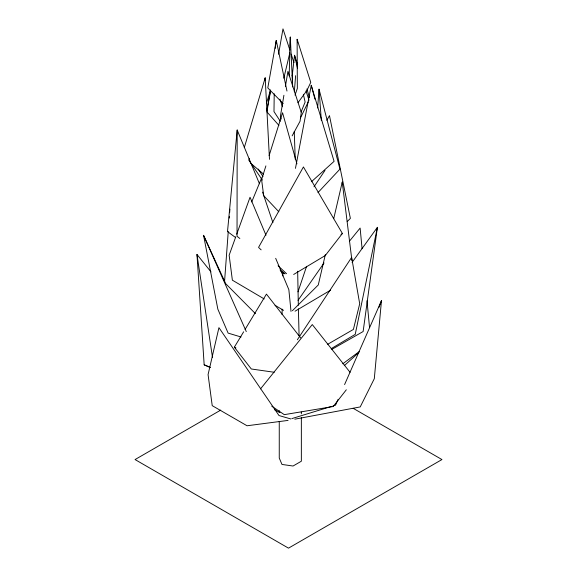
<?xml version="1.0" encoding="UTF-8"?>
<svg xmlns="http://www.w3.org/2000/svg" width="577" height="577" viewBox="0 0 577 577"><rect width="100%" height="100%" fill="white"/><g stroke="black" fill="none" stroke-linecap="round" stroke-linejoin="round"><path stroke-width="0.87" d="M259.448 183.753L237.183 130.013L237.032 236.289L239.852 238.503M290.209 46.102L290.303 37.087L292.69 86.766M274.212 93.777L273.988 111.599L280.321 121.271M282.052 314.544L282.153 309.164M282.802 275.979L282.867 272.387M289.156 75.847L289.834 52.817L283.819 78.191M289.582 55.067L290.303 37.087M224.554 281.569L228.254 231.507M229.249 218.099L229.379 216.31M229.646 212.733L229.906 209.155M317.617 107.986L319.031 89.19L339.947 169.119L317.992 192.588M294.32 91.822L295.626 75.681M344.584 384.585L381.484 300.61L374.3 378.692L360.221 406.929L294.833 419.176M237.183 130.013L227.504 231.565L235.402 237.414M264.915 80.528L265.196 77.873L244.273 147.662M292.214 75.854L294.551 55.255L297.552 64.602M275.229 48.389L276.253 40.433L286.971 91.051M352.085 262.398L377.401 227.316L363.128 331.537L331.818 349.395M270.389 89.918L266.978 111.96L278.922 125.389M283.913 95.263L280.35 116.511L281.194 119.064M285.399 86.413L287.93 71.36L301.281 112.392L300.069 121.213L292.142 135.862M278.554 54.252L282.982 28.85L289.834 49.968M276.253 40.433L267.793 87.892L283.199 103.622M295.46 168.376L311.241 85.288L334.09 161.344L311.4 181.741M266.74 110.164L270.382 92.63M377.401 227.316L355.223 334.364L331.256 348.616M325.385 254.45L318.273 284.966L292.373 310.743M333.715 218.712L342.248 182.094L351.927 260.487M249.336 158.444L248.802 160.161L262.369 180.082M266.336 103.622L270.325 90.777M265.889 165.895L261.59 179.62L263.703 195.704L278.857 211.788M269.113 155.602L282.55 112.724L296.931 163.875M297.999 291.868L306.603 266.285M295.035 95.126L297.335 88.418L297.126 39.308L310.772 82.417L306.776 90.69L297.948 102.742M235.805 236.729L229.148 255.207L232.372 280.184L264.194 298.929M236.714 234.204L250.043 197.247L265.983 235.214M379.017 307.332L381.484 300.61M301.064 112.039L305.118 102.064L303.358 94.267M251.695 201.979L261.605 178.012M338.072 399.407L335.54 405.169L332.972 405.956M300.487 117.903L308.248 101.884M326.827 120.268L329.474 115.609L350.369 218.387L347.195 221.582M274.234 372.266L251.305 368.984L234.341 347.181L243.645 331.804M245.037 329.496L266.437 294.119L300.66 337.87M297.364 339.759L351.638 257.378L359.702 303.769L353.398 329.438L327.686 344.281M313.989 186.797L325.002 170.388M298.028 300.372L324.043 262.961M261.15 249.855L258.546 247.41L303.423 166.948L342.392 233.476L325.284 255.539L293.664 274.472M346.323 389.785L333.203 406.525L284.295 414.654L271.731 406.165M260.53 388.884L312.28 324.562L350.066 372.309M349.359 241.301L360.127 228.059L362.082 248.694M344.267 365.674L358.887 352.468M341.007 234.615L342.392 233.476M342.781 363.791L359.413 351.465M295.042 311.205L330.585 290.173M220.739 410.096L135.054 459.559L288.5 548.15L441.946 459.559L353.146 408.292M291.875 418.599L331.256 406.482M288.067 420.409L247.05 425.768L212.221 405.66L208.073 374.588L218.935 327.657L279.001 415.541L290.873 418.974M241.056 336.997L228.117 333.109L217.846 309.178L203.566 235.329L225.751 283.747L255.409 313.636M210.98 271.875L196.973 254.435L204.164 364.823L209.956 367.275M204.164 364.823L210.374 367.477M234.341 347.181L235.957 347.938M274.45 409.684L279.982 412.605M275.063 305.327L283.595 310.361M280.631 270.909L284.216 273.563M280.112 270.014L285.052 273.88M251.125 163.616L263.451 174.023M278.085 265.766L286.553 273.714M258.287 169.061L262.982 176.627M203.566 235.329L246.285 331.595M275.683 258.316L288.853 289.683L291.017 311.45M262.593 192.119L272.914 222.628M279.975 99.186L282.478 106.745M291.205 54.195L293.938 62.648M306.019 90.935L309.027 100.275M306.921 88.93L309.416 97.484M311.241 85.288L314.941 99.172M294.551 55.255L297.487 68.259M297.126 39.308L297.718 42.799M196.973 254.435L212.516 357.581M367.001 300.725L369.547 327.642M319.031 89.19L321.324 120.42M265.196 77.873L269.488 159.353M294.256 131.484L295.229 159.209M299.088 335.764L298.396 308.854M301.302 412.057L301.353 413.846M292.287 75.147L292.546 86.817M297.667 271.212L298.331 305.269M342.248 182.094L342.255 183.883M301.353 417.423L301.353 461.218L293.044 466.021L281.987 464.442L279.254 458.059L279.254 421.412M279.254 410.687L279.254 412.476"/></g></svg>
